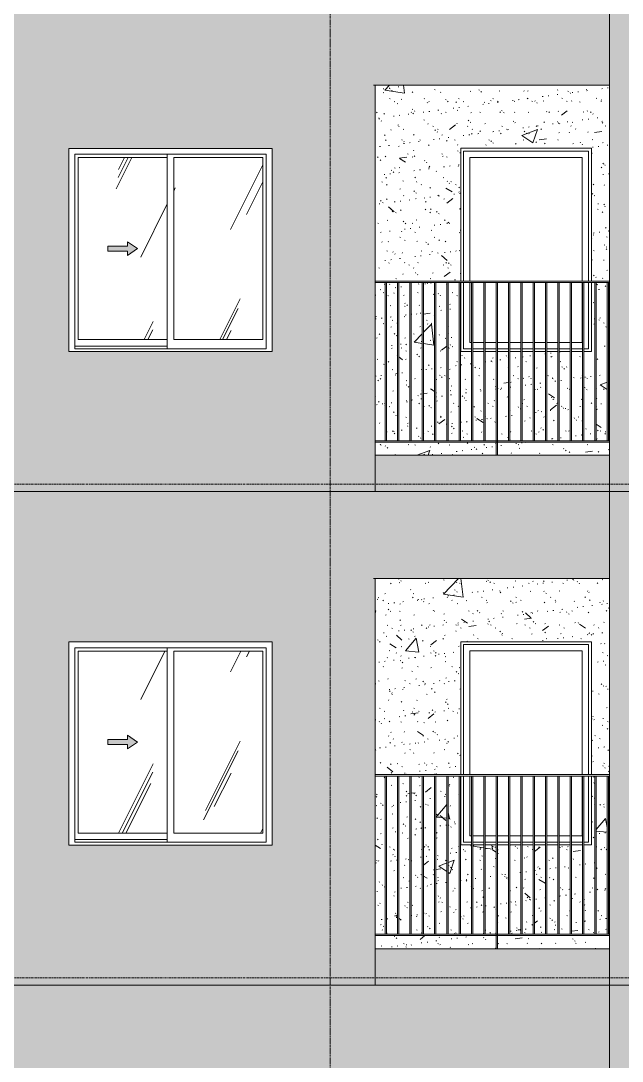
# Model space of a CAD drawing. Header units: millimetres. Extents: x 9199 to 175431, y -4466 to 35300.
# Drawn here: x 49306 to 53449, y 18625 to 25793 of the extents above; entities that cross this region are included whole.
import ezdxf

# ---------------------------------------------------------------- set-up
doc = ezdxf.new("R2010")
doc.units = ezdxf.units.MM
for name, pattern in [('1 NÉT CALL OUT', [6, 3, -3]), ('Centre', [31.75, 6.35, -4.7625, 15.875, -4.7625]), ('Grid Line', [22.225, 12.7, -3.175, 3.175, -3.175])]:
    doc.linetypes.add(name, pattern=pattern)
for name, color, linetype, lineweight in [('0-1', 7, 'Continuous', 5), ('A-DETL-GENF', 92, 'Continuous', 9), ('A-DETL-GENF-1', 92, '1 NÉT CALL OUT', 9), ('A-FLOR-HRAL-1', 253, 'Continuous', 9), ('A-FLOR-LEVL-2', 51, 'Centre', 9), ('A-GLAZ', 151, 'Continuous', 9), ('A-GLAZ-1', 253, 'Continuous', 9), ('A-GLAZ-2', 7, 'Continuous', 9), ('A-GLAZ-3', 7, '1 NÉT CALL OUT', 9), ('A-WALL', 113, 'Continuous', 9), ('A-WALL-PATT', 111, 'Continuous', 9), ('A-WALL-PATT-1', 9, 'Continuous', 9), ('A-WALL-PATT-2', 111, 'Continuous', 5), ('I-WALL', 2, 'Continuous', 9), ('I-WALL-1', 7, 'Continuous', 9), ('S-GRID-1', 1, 'Grid Line', 9)]:
    doc.layers.add(name, color=color, linetype=linetype, lineweight=lineweight)
pattern_1 = [(50, (51388.9, 1200), (1093.104, -95.634), [114.3, -1257.3]), (355, (51388.9, 1200), (-211.46, 1146.34), [91.44, -1005.84]), (100.451, (51480, 1192), (881.656, 1050.7), [97.14, -1068.54]), (46.184, (51389, 1504.8), (1626.475, -252.26), [171.45, -1885.95]), (96.636, (51524.5, 1483.8), (1424.42, 1484.57), [145.71, -1602.81]), (351.184, (51389, 1504.8), (1424.43, 1484.55), [137.16, -1508.76]), (21, (51541.3, 1428.6), (909.686, -613.59), [114.3, -1257.3]), (326, (51541.3, 1428.6), (370.81, 1105.13), [91.44, -1005.84]), (71.451, (51617.1, 1377.5), (1280.503, 491.53), [97.14, -1068.54]), (37.5, (51388.93, 1200), (18.5313, 507.33), [50.292, -943.356, 50.292, -970.788, -1009.65]), (37.5, (51388.93, 1200), (18.5313, 507.33), [-2014.728, 50.292, -959.358]), (7.5, (51388.93, 1200), (400.918, 601.084), [50.292, -531.876, 50.292, -920.496, -384.81]), (7.5, (51388.93, 1200), (400.918, 601.084), [-1552.956, 50.292, -334.518]), (327.5, (51049.1, 1200), (813.545, -34.374), [50.292, -330.708, 50.292, -1138.428, -1577.34]), (327.5, (51049.1, 1200), (813.545, -34.374), [-1569.72, 50.292, -1527.048]), (317.5, (50896.7, 1200), (888.775, 152.56), [50.292, -445.008, 50.292, -739.14, -1120.14]), (317.5, (50896.7, 1200), (888.775, 152.56), [-1284.73, 50.29, -1069.85])]
pattern_2 = [(37.5, (51388.93, 1200), (-4.79953, 146.8239), [5.029, -110.795, 5.029, -124.511, -123.825]), (37.5, (51388.93, 1200), (-4.79953, 146.8239), [-245.364, 5.029, -118.796]), (7.5, (51388.93, 1200), (134.8574, 215.0472), [5.029, -57.455, 5.029, -99.365, -40.005]), (7.5, (51388.93, 1200), (134.8574, 215.0472), [-166.878, 5.029, -34.976]), (327.5, (51295.21, 1200), (237.29776, 0.4316), [5.029, -33.071, 5.029, -132.131, -179.07]), (327.5, (51295.21, 1200), (237.29776, 0.4316), [-175.26, 5.029, -174.041]), (317.5, (51295.2, 1200), (229.067, 66.8792), [5.029, -14.021, 5.029, -84.887, -102.87]), (317.5, (51295.2, 1200), (229.067, 66.8792), [-108.966, 5.029, -97.841])]
pattern_3 = [(63.435, (53179.2, 1304.34), (-0.001, 1524), [532.46, -2875.3]), (63.435, (51655.2, 1304.34), (-0.001, 1524), [532.46, -2875.3]), (63.435, (53908.74, 1598.8), (-0.001, 1524), [532.46, -2875.3]), (63.435, (52384.74, 1598.8), (-0.001, 1524), [532.46, -2875.3]), (63.435, (53798.3, 1494.84), (-0.001, 1524), [532.46, -2875.3]), (63.435, (52274.3, 1494.84), (-0.001, 1524), [532.46, -2875.3]), (63.435, (53685.8, 2090.1), (-0.001, 1524), [258.8, -3148.97]), (63.435, (52161.8, 2090.1), (-0.001, 1524), [258.8, -3148.97]), (63.435, (53612.15, 1997.95), (-0.001, 1524), [532.46, -2875.3]), (63.435, (52088.15, 1997.95), (-0.001, 1524), [532.46, -2875.3]), (63.435, (53625.14, 2064.1), (-0.001, 1524), [532.46, -2875.3]), (63.435, (52101.14, 2064.1), (-0.001, 1524), [532.46, -2875.3]), (63.435, (53010.3, 1773.94), (-0.001, 1524), [532.46, -2875.3]), (63.435, (51486.3, 1773.94), (-0.001, 1524), [532.46, -2875.3]), (63.435, (53023.3, 1851.9), (-0.001, 1524), [532.46, -2875.3]), (63.435, (51499.3, 1851.9), (-0.001, 1524), [532.46, -2875.3]), (63.435, (53026.8, 1908.1), (-0.001, 1524), [532.46, -2875.3]), (63.435, (51502.8, 1908.1), (-0.001, 1524), [532.46, -2875.3])]
pattern_4 = [(63.435, (53179.2, 1304.34), (-0.001, 1524.001), [532.46, -2875.3]), (63.435, (51655.2, 1304.34), (-0.001, 1524.001), [532.46, -2875.3]), (63.435, (53908.74, 1598.8), (-0.001, 1524.001), [532.46, -2875.3]), (63.435, (52384.74, 1598.8), (-0.001, 1524.001), [532.46, -2875.3]), (63.435, (53798.3, 1494.84), (-0.001, 1524.001), [532.46, -2875.3]), (63.435, (52274.3, 1494.84), (-0.001, 1524.001), [532.46, -2875.3]), (63.435, (53685.8, 2090.1), (-0.001, 1524.001), [258.8, -3148.965]), (63.435, (52161.8, 2090.1), (-0.001, 1524.001), [258.8, -3148.965]), (63.435, (53612.15, 1997.95), (-0.001, 1524.001), [532.46, -2875.3]), (63.435, (52088.15, 1997.95), (-0.001, 1524.001), [532.46, -2875.3]), (63.435, (53625.14, 2064.1), (-0.001, 1524.001), [532.46, -2875.3]), (63.435, (52101.14, 2064.1), (-0.001, 1524.001), [532.46, -2875.3]), (63.435, (53010.3, 1773.94), (-0.001, 1524.001), [532.46, -2875.3]), (63.435, (51486.3, 1773.94), (-0.001, 1524.001), [532.46, -2875.3]), (63.435, (53023.3, 1851.9), (-0.001, 1524.001), [532.46, -2875.3]), (63.435, (51499.3, 1851.9), (-0.001, 1524.001), [532.46, -2875.3]), (63.435, (53026.8, 1908.1), (-0.001, 1524.001), [532.46, -2875.3]), (63.435, (51502.8, 1908.1), (-0.001, 1524.001), [532.46, -2875.3])]

# ---------------------------------------------------------------- blocks, each defined once
blk = doc.blocks.new('M_Fixed - 900 x 1400-901191-TKCS_MẶT ĐỨNG HƯỚNG ĐÔNG')
at = {"layer": 'A-GLAZ-2'}
for p, q in [((52355.9, 7896), (53217.9, 7896)), ((52355.9, 7000), (52355.9, 7896)), ((53217.9, 7896), (53217.9, 7000)), ((52399.9, 7852), (53173.9, 7852)), ((52399.9, 7000), (52399.9, 7852)), ((53173.9, 7852), (53173.9, 7000)), ((52355.9, 6534), (52355.9, 6990)), ((52399.9, 6578), (52399.9, 6990)), ((53173.9, 6990), (53173.9, 6578)), ((53217.9, 6990), (53217.9, 6534)), ((52411, 6534), (52355.9, 6534)), ((52411, 6578), (52399.9, 6578)), ((52496, 6578), (52421, 6578)), ((52496, 6534), (52421, 6534)), ((52580.9, 6578), (52506, 6578)), ((52580.9, 6534), (52506, 6534)), ((52665.8, 6578), (52590.9, 6578)), ((52665.8, 6534), (52590.9, 6534)), ((52750.8, 6578), (52675.8, 6578)), ((52750.8, 6534), (52675.8, 6534)), ((52835.7, 6578), (52760.8, 6578)), ((52835.7, 6534), (52760.8, 6534)), ((52920.7, 6578), (52845.7, 6578)), ((52920.7, 6534), (52845.7, 6534)), ((53005.6, 6578), (52930.7, 6578)), ((53005.6, 6534), (52930.7, 6534)), ((53090.5, 6578), (53015.6, 6578)), ((53090.5, 6534), (53015.6, 6534)), ((53173.9, 6578), (53100.5, 6578)), ((53175.5, 6534), (53100.5, 6534)), ((53217.9, 6534), (53185.5, 6534))]:
    blk.add_line(p, q, dxfattribs=at)
blk = doc.blocks.new('Railing - 10mm-901206-TKCS_MẶT ĐỨNG HƯỚNG ĐÔNG')
at = {"layer": 'A-FLOR-HRAL-1'}
for p, q in [((51816.4, 5900), (51816.4, 6990)), ((51826.4, 5900), (51826.4, 6990))]:
    blk.add_line(p, q, dxfattribs=at)
blk = doc.blocks.new('Railing - 50 x 10mm-901224-TKCS_MẶT ĐỨNG HƯỚNG ĐÔNG')
at = {"layer": 'A-FLOR-HRAL-1'}
for p, q in [((52580.9, 6990), (52590.9, 6990)), ((52580.9, 5800), (52580.9, 6990)), ((52590.9, 5800), (52590.9, 6990))]:
    blk.add_line(p, q, dxfattribs=at)
blk = doc.blocks.new('Railing - Railing-884429-TKCS_MẶT ĐỨNG HƯỚNG ĐÔNG')
at = {"layer": 'A-FLOR-HRAL-1'}
for p, q in [((51746.9, 5900), (53361.9, 5900)), ((53361.9, 5890), (51746.9, 5890))]:
    blk.add_line(p, q, dxfattribs=at)
for name, p in [('Railing - 10mm-901206-TKCS_MẶT ĐỨNG HƯỚNG ĐÔNG', (0, 0)), ('Railing - 10mm-901206-TKCS_MẶT ĐỨNG HƯỚNG ĐÔNG', (84.9, 0)), ('Railing - 10mm-901206-TKCS_MẶT ĐỨNG HƯỚNG ĐÔNG', (169.9, 0)), ('Railing - 10mm-901206-TKCS_MẶT ĐỨNG HƯỚNG ĐÔNG', (254.8, 0)), ('Railing - 10mm-901206-TKCS_MẶT ĐỨNG HƯỚNG ĐÔNG', (339.8, 0)), ('Railing - 10mm-901206-TKCS_MẶT ĐỨNG HƯỚNG ĐÔNG', (424.7, 0)), ('Railing - 10mm-901206-TKCS_MẶT ĐỨNG HƯỚNG ĐÔNG', (509.6, 0)), ('Railing - 10mm-901206-TKCS_MẶT ĐỨNG HƯỚNG ĐÔNG', (594.6, 0)), ('Railing - 10mm-901206-TKCS_MẶT ĐỨNG HƯỚNG ĐÔNG', (679.5, 0)), ('Railing - 50 x 10mm-901224-TKCS_MẶT ĐỨNG HƯỚNG ĐÔNG', (0, 0)), ('Railing - 10mm-901206-TKCS_MẶT ĐỨNG HƯỚNG ĐÔNG', (849.4, 0)), ('Railing - 10mm-901206-TKCS_MẶT ĐỨNG HƯỚNG ĐÔNG', (934.3, 0)), ('Railing - 10mm-901206-TKCS_MẶT ĐỨNG HƯỚNG ĐÔNG', (1019.3, 0)), ('Railing - 10mm-901206-TKCS_MẶT ĐỨNG HƯỚNG ĐÔNG', (1104.2, 0)), ('Railing - 10mm-901206-TKCS_MẶT ĐỨNG HƯỚNG ĐÔNG', (1189.2, 0)), ('Railing - 10mm-901206-TKCS_MẶT ĐỨNG HƯỚNG ĐÔNG', (1274.1, 0)), ('Railing - 10mm-901206-TKCS_MẶT ĐỨNG HƯỚNG ĐÔNG', (1359, 0)), ('Railing - 10mm-901206-TKCS_MẶT ĐỨNG HƯỚNG ĐÔNG', (1444, 0)), ('Railing - 10mm-901206-TKCS_MẶT ĐỨNG HƯỚNG ĐÔNG', (1528.9, 0))]:
    blk.add_blockref(name, p)
blk = doc.blocks.new('Top Rail Type - Top Rail_Internal_-884430-TKCS_MẶT ĐỨNG HƯỚNG ĐÔNG')
at = {"layer": 'A-FLOR-HRAL-1'}
for p, q in [((53361.9, 7000), (51746.9, 7000)), ((51746.9, 6990), (53361.9, 6990))]:
    blk.add_line(p, q, dxfattribs=at)
blk = doc.blocks.new('NCV_TKTC_TANG 6 - 8_rvt-1-TKCS_MẶT ĐỨNG HƯỚNG ĐÔNG')
at = {"layer": 'A-WALL-PATT-1'}
h = blk.add_hatch(dxfattribs=at)
h.set_pattern_fill('FP_2', color=256, style=0, pattern_type=2)
h.set_pattern_definition(pattern_1)
h.paths.add_polyline_path([(53340.3, 22800), (53361.9, 22800), (53361.9, 22890), (52590.9, 22890), (52590.9, 22800), (53332, 22800)])
h.paths.add_polyline_path([(51746.9, 22800), (52580.9, 22800), (52580.9, 22890), (51746.9, 22890)])
h.paths.add_polyline_path([(53325.8, 22900), (53345.4, 22900), (53345.4, 23990), (53270.4, 23990), (53270.4, 22900), (53318.7, 22900)])
h.paths.add_polyline_path([(52580.9, 22900), (52580.9, 23515), (52506, 23515), (52506, 22900)])
h.paths.add_polyline_path([(52496, 22900), (52496, 23515), (52421, 23515), (52421, 22900)])
h.paths.add_polyline_path([(52590.9, 22900), (52665.8, 22900), (52665.8, 23515), (52590.9, 23515), (52590.9, 23295.5)])
h.paths.add_polyline_path([(52675.8, 22900), (52750.8, 22900), (52750.8, 23515), (52675.8, 23515), (52675.8, 23226.2)])
h.paths.add_polyline_path([(52760.8, 22900), (52835.7, 22900), (52835.7, 23515), (52760.8, 23515), (52760.8, 23153.8)])
h.paths.add_polyline_path([(52845.7, 22900), (52920.7, 22900), (52920.7, 23515), (52845.7, 23515), (52845.7, 23081.4)])
h.paths.add_polyline_path([(52930.7, 22900), (53005.6, 22900), (53005.6, 23515), (52930.7, 23515), (52930.7, 23009)])
h.paths.add_polyline_path([(52411, 22900), (52411, 23515), (52336.9, 23515), (52336.1, 22900)])
h.paths.add_polyline_path([(52326.1, 22900), (52326.1, 23990), (52251.1, 23990), (52251.1, 22900)])
h.paths.add_polyline_path([(51746.9, 22900), (51816.4, 22900), (51816.4, 23990), (51746.9, 23990), (51746.9, 23295.5)])
h.paths.add_polyline_path([(52241.1, 22900), (52241.1, 23990), (52166.2, 23990), (52166.2, 22900)])
h.paths.add_polyline_path([(52156.2, 22900), (52156.2, 23990), (52081.3, 23990), (52081.3, 22900)])
h.paths.add_polyline_path([(53058.6, 22900), (53090.5, 22900), (53090.5, 23515), (53015.6, 23515), (53015.6, 22900)])
h.paths.add_polyline_path([(53361.9, 22900), (53361.9, 23990), (53355.4, 23990), (53355.4, 22900)])
h.paths.add_polyline_path([(51826.4, 22900), (51901.4, 22900), (51901.4, 23990), (51826.4, 23990), (51826.4, 22955.2)])
h.paths.add_polyline_path([(52071.3, 22900), (52071.3, 23990), (51996.3, 23990), (51996.3, 22900)])
h.paths.add_polyline_path([(53260.4, 22900), (53260.4, 23990), (53236.9, 23990), (53236.9, 23515), (53185.5, 23515), (53185.5, 22900), (53246.1, 22900)])
h.paths.add_polyline_path([(51911.4, 22900), (51986.3, 22900), (51986.3, 23990), (51911.4, 23990), (51911.4, 23281.3)])
h.paths.add_polyline_path([(53100.5, 22900), (53175.5, 22900), (53175.5, 23515), (53100.5, 23515), (53100.5, 23295.5)])
h.paths.add_polyline_path([(53236.9, 24000), (53361.9, 24000), (53361.9, 25350), (51746.9, 25350), (51746.9, 24000), (52336.9, 24000), (52336.9, 24915), (53236.9, 24915), (53236.9, 24377.5)])
h = blk.add_hatch(dxfattribs=at)
h.set_pattern_fill('FP_3', color=256, style=0, pattern_type=2)
h.set_pattern_definition(pattern_2)
h.paths.add_polyline_path([(53340.3, 22800), (53361.9, 22800), (53361.9, 22890), (52590.9, 22890), (52590.9, 22800), (53332, 22800)])
h.paths.add_polyline_path([(51746.9, 22800), (52580.9, 22800), (52580.9, 22890), (51746.9, 22890)])
h.paths.add_polyline_path([(53325.8, 22900), (53345.4, 22900), (53345.4, 23990), (53270.4, 23990), (53270.4, 22900), (53318.7, 22900)])
h.paths.add_polyline_path([(52580.9, 22900), (52580.9, 23515), (52506, 23515), (52506, 22900)])
h.paths.add_polyline_path([(52496, 22900), (52496, 23515), (52421, 23515), (52421, 22900)])
h.paths.add_polyline_path([(52590.9, 22900), (52665.8, 22900), (52665.8, 23515), (52590.9, 23515), (52590.9, 23295.5)])
h.paths.add_polyline_path([(52675.8, 22900), (52750.8, 22900), (52750.8, 23515), (52675.8, 23515), (52675.8, 23226.2)])
h.paths.add_polyline_path([(52760.8, 22900), (52835.7, 22900), (52835.7, 23515), (52760.8, 23515), (52760.8, 23153.8)])
h.paths.add_polyline_path([(52845.7, 22900), (52920.7, 22900), (52920.7, 23515), (52845.7, 23515), (52845.7, 23081.4)])
h.paths.add_polyline_path([(52930.7, 22900), (53005.6, 22900), (53005.6, 23515), (52930.7, 23515), (52930.7, 23009)])
h.paths.add_polyline_path([(52411, 22900), (52411, 23515), (52336.9, 23515), (52336.1, 22900)])
h.paths.add_polyline_path([(52326.1, 22900), (52326.1, 23990), (52251.1, 23990), (52251.1, 22900)])
h.paths.add_polyline_path([(51746.9, 22900), (51816.4, 22900), (51816.4, 23990), (51746.9, 23990), (51746.9, 23295.5)])
h.paths.add_polyline_path([(52241.1, 22900), (52241.1, 23990), (52166.2, 23990), (52166.2, 22900)])
h.paths.add_polyline_path([(52156.2, 22900), (52156.2, 23990), (52081.3, 23990), (52081.3, 22900)])
h.paths.add_polyline_path([(53058.6, 22900), (53090.5, 22900), (53090.5, 23515), (53015.6, 23515), (53015.6, 22900)])
h.paths.add_polyline_path([(53361.9, 22900), (53361.9, 23990), (53355.4, 23990), (53355.4, 22900)])
h.paths.add_polyline_path([(51826.4, 22900), (51901.4, 22900), (51901.4, 23990), (51826.4, 23990), (51826.4, 22955.2)])
h.paths.add_polyline_path([(52071.3, 22900), (52071.3, 23990), (51996.3, 23990), (51996.3, 22900)])
h.paths.add_polyline_path([(53260.4, 22900), (53260.4, 23990), (53236.9, 23990), (53236.9, 23515), (53185.5, 23515), (53185.5, 22900), (53246.1, 22900)])
h.paths.add_polyline_path([(51911.4, 22900), (51986.3, 22900), (51986.3, 23990), (51911.4, 23990), (51911.4, 23281.3)])
h.paths.add_polyline_path([(53100.5, 22900), (53175.5, 22900), (53175.5, 23515), (53100.5, 23515), (53100.5, 23295.5)])
h.paths.add_polyline_path([(53236.9, 24000), (53361.9, 24000), (53361.9, 25350), (51746.9, 25350), (51746.9, 24000), (52336.9, 24000), (52336.9, 24915), (53236.9, 24915), (53236.9, 24377.5)])
at = {"layer": 'I-WALL-1'}
for p, q in [((52336.9, 24000), (52336.9, 24915)), ((52336.9, 24915), (53236.9, 24915)), ((53236.9, 24915), (53236.9, 24000)), ((52336.9, 23515), (52336.9, 23990)), ((53236.9, 23990), (53236.9, 23515)), ((52411, 23515), (52336.9, 23515)), ((52496, 23515), (52421, 23515)), ((52580.9, 23515), (52506, 23515)), ((52665.8, 23515), (52590.9, 23515)), ((52750.8, 23515), (52675.8, 23515)), ((52835.7, 23515), (52760.8, 23515)), ((52920.7, 23515), (52845.7, 23515)), ((53005.6, 23515), (52930.7, 23515)), ((53090.5, 23515), (53015.6, 23515)), ((53175.5, 23515), (53100.5, 23515)), ((53236.9, 23515), (53185.5, 23515))]:
    blk.add_line(p, q, dxfattribs=at)
at = {"layer": 'A-FLOR-HRAL-1'}
for name in ['Top Rail Type - Top Rail_Internal_-884430-TKCS_MẶT ĐỨNG HƯỚNG ĐÔNG', 'Railing - Railing-884429-TKCS_MẶT ĐỨNG HƯỚNG ĐÔNG']:
    blk.add_blockref(name, (0, 17000), dxfattribs=at)
at = {"layer": 'A-GLAZ-1'}
blk.add_blockref('M_Fixed - 900 x 1400-901191-TKCS_MẶT ĐỨNG HƯỚNG ĐÔNG', (0, 17000), dxfattribs=at)
blk = doc.blocks.new('NCV_TKTC_TANG 6 - 8_rvt-3-TKCS_MẶT ĐỨNG HƯỚNG ĐÔNG')
at = {"layer": 'A-WALL-PATT-1'}
h = blk.add_hatch(dxfattribs=at)
h.set_pattern_fill('FP_2', color=256, style=0, pattern_type=2)
h.set_pattern_definition(pattern_1)
h.paths.add_polyline_path([(51849.2, 19400), (52580.9, 19400), (52580.9, 19490), (51746.9, 19490), (51746.9, 19400), (51786, 19400)])
h.paths.add_polyline_path([(53246.1, 19400), (53361.9, 19400), (53361.9, 19490), (52590.9, 19490), (52590.9, 19400), (53175.9, 19400)])
h.paths.add_polyline_path([(52835.7, 19500), (52835.7, 20115), (52760.8, 20115), (52760.8, 19500)])
h.paths.add_polyline_path([(52845.7, 19500), (52920.7, 19500), (52920.7, 20115), (52845.7, 20115), (52845.7, 19681.4)])
h.paths.add_polyline_path([(52930.7, 19500), (53005.6, 19500), (53005.6, 20115), (52930.7, 20115), (52930.7, 19609)])
h.paths.add_polyline_path([(53015.6, 19500), (53090.5, 19500), (53090.5, 20115), (53015.6, 20115), (53015.6, 19536.6)])
h.paths.add_polyline_path([(52081.3, 19500), (52156.2, 19500), (52156.2, 20590), (52081.3, 20590), (52081.3, 19740.1)])
h.paths.add_polyline_path([(52071.3, 19500), (52071.3, 20590), (51996.3, 20590), (51996.3, 19500)])
h.paths.add_polyline_path([(53325.8, 19500), (53345.4, 19500), (53345.4, 20590), (53270.4, 20590), (53270.4, 19500), (53318.7, 19500)])
h.paths.add_polyline_path([(52750.8, 19500), (52750.8, 20115), (52675.8, 20115), (52675.8, 19500)])
h.paths.add_polyline_path([(51812.1, 19500), (51816.4, 19500), (51816.4, 20590), (51746.9, 20590), (51746.9, 19500)])
h.paths.add_polyline_path([(52665.8, 19500), (52665.8, 20115), (52590.9, 20115), (52590.9, 19500)])
h.paths.add_polyline_path([(51986.3, 19500), (51986.3, 20590), (51911.4, 20590), (51911.4, 19500), (51917.5, 19500)])
h.paths.add_polyline_path([(52336.1, 19500), (52411, 19500), (52411, 20115), (52336.9, 20115), (52336.1, 20049.5)])
h.paths.add_polyline_path([(53361.9, 19500), (53361.9, 20590), (53355.4, 20590), (53355.4, 19500)])
h.paths.add_polyline_path([(52326.1, 19500), (52326.1, 20590), (52251.1, 20590), (52251.1, 19500)])
h.paths.add_polyline_path([(53260.4, 19500), (53260.4, 20590), (53236.9, 20590), (53236.9, 20115), (53185.5, 20115), (53185.5, 19500), (53246.1, 19500)])
h.paths.add_polyline_path([(52241.1, 19500), (52241.1, 20590), (52166.2, 20590), (52166.2, 19500)])
h.paths.add_polyline_path([(51826.4, 19500), (51901.4, 19500), (51901.4, 20590), (51826.4, 20590), (51826.4, 19555.2)])
h.paths.add_polyline_path([(53100.5, 19500), (53175.5, 19500), (53175.5, 20115), (53100.5, 20115), (53100.5, 20049.5)])
h.paths.add_polyline_path([(52506, 19500), (52580.9, 19500), (52580.9, 20115), (52506, 20115), (52506, 19971)])
h.paths.add_polyline_path([(52496, 19500), (52496, 20115), (52421, 20115), (52421, 19500)])
h.paths.add_polyline_path([(52336.9, 20600), (52336.9, 21515), (53236.9, 21515), (53236.9, 20600), (53361.9, 20600), (53361.9, 21950), (51746.9, 21950), (51746.9, 20600), (52098.6, 20600)])
h = blk.add_hatch(dxfattribs=at)
h.set_pattern_fill('FP_3', color=256, style=0, pattern_type=2)
h.set_pattern_definition(pattern_2)
h.paths.add_polyline_path([(51849.2, 19400), (52580.9, 19400), (52580.9, 19490), (51746.9, 19490), (51746.9, 19400), (51786, 19400)])
h.paths.add_polyline_path([(53246.1, 19400), (53361.9, 19400), (53361.9, 19490), (52590.9, 19490), (52590.9, 19400), (53175.9, 19400)])
h.paths.add_polyline_path([(52835.7, 19500), (52835.7, 20115), (52760.8, 20115), (52760.8, 19500)])
h.paths.add_polyline_path([(52845.7, 19500), (52920.7, 19500), (52920.7, 20115), (52845.7, 20115), (52845.7, 19681.4)])
h.paths.add_polyline_path([(52930.7, 19500), (53005.6, 19500), (53005.6, 20115), (52930.7, 20115), (52930.7, 19609)])
h.paths.add_polyline_path([(53015.6, 19500), (53090.5, 19500), (53090.5, 20115), (53015.6, 20115), (53015.6, 19536.6)])
h.paths.add_polyline_path([(52081.3, 19500), (52156.2, 19500), (52156.2, 20590), (52081.3, 20590), (52081.3, 19740.1)])
h.paths.add_polyline_path([(52071.3, 19500), (52071.3, 20590), (51996.3, 20590), (51996.3, 19500)])
h.paths.add_polyline_path([(53325.8, 19500), (53345.4, 19500), (53345.4, 20590), (53270.4, 20590), (53270.4, 19500), (53318.7, 19500)])
h.paths.add_polyline_path([(52750.8, 19500), (52750.8, 20115), (52675.8, 20115), (52675.8, 19500)])
h.paths.add_polyline_path([(51812.1, 19500), (51816.4, 19500), (51816.4, 20590), (51746.9, 20590), (51746.9, 19500)])
h.paths.add_polyline_path([(52665.8, 19500), (52665.8, 20115), (52590.9, 20115), (52590.9, 19500)])
h.paths.add_polyline_path([(51986.3, 19500), (51986.3, 20590), (51911.4, 20590), (51911.4, 19500), (51917.5, 19500)])
h.paths.add_polyline_path([(52336.1, 19500), (52411, 19500), (52411, 20115), (52336.9, 20115), (52336.1, 20049.5)])
h.paths.add_polyline_path([(53361.9, 19500), (53361.9, 20590), (53355.4, 20590), (53355.4, 19500)])
h.paths.add_polyline_path([(52326.1, 19500), (52326.1, 20590), (52251.1, 20590), (52251.1, 19500)])
h.paths.add_polyline_path([(53260.4, 19500), (53260.4, 20590), (53236.9, 20590), (53236.9, 20115), (53185.5, 20115), (53185.5, 19500), (53246.1, 19500)])
h.paths.add_polyline_path([(52241.1, 19500), (52241.1, 20590), (52166.2, 20590), (52166.2, 19500)])
h.paths.add_polyline_path([(51826.4, 19500), (51901.4, 19500), (51901.4, 20590), (51826.4, 20590), (51826.4, 19555.2)])
h.paths.add_polyline_path([(53100.5, 19500), (53175.5, 19500), (53175.5, 20115), (53100.5, 20115), (53100.5, 20049.5)])
h.paths.add_polyline_path([(52506, 19500), (52580.9, 19500), (52580.9, 20115), (52506, 20115), (52506, 19971)])
h.paths.add_polyline_path([(52496, 19500), (52496, 20115), (52421, 20115), (52421, 19500)])
h.paths.add_polyline_path([(52336.9, 20600), (52336.9, 21515), (53236.9, 21515), (53236.9, 20600), (53361.9, 20600), (53361.9, 21950), (51746.9, 21950), (51746.9, 20600), (52098.6, 20600)])
at = {"layer": 'I-WALL-1'}
for p, q in [((52336.9, 20600), (52336.9, 21515)), ((52336.9, 21515), (53236.9, 21515)), ((53236.9, 21515), (53236.9, 20600)), ((52336.9, 20115), (52336.9, 20590)), ((53236.9, 20590), (53236.9, 20115)), ((52411, 20115), (52336.9, 20115)), ((52496, 20115), (52421, 20115)), ((52580.9, 20115), (52506, 20115)), ((52665.8, 20115), (52590.9, 20115)), ((52750.8, 20115), (52675.8, 20115)), ((52835.7, 20115), (52760.8, 20115)), ((52920.7, 20115), (52845.7, 20115)), ((53005.6, 20115), (52930.7, 20115)), ((53090.5, 20115), (53015.6, 20115)), ((53175.5, 20115), (53100.5, 20115)), ((53236.9, 20115), (53185.5, 20115))]:
    blk.add_line(p, q, dxfattribs=at)
at = {"layer": 'A-FLOR-HRAL-1'}
for name in ['Top Rail Type - Top Rail_Internal_-884430-TKCS_MẶT ĐỨNG HƯỚNG ĐÔNG', 'Railing - Railing-884429-TKCS_MẶT ĐỨNG HƯỚNG ĐÔNG']:
    blk.add_blockref(name, (0, 13600), dxfattribs=at)
at = {"layer": 'A-GLAZ-1'}
blk.add_blockref('M_Fixed - 900 x 1400-901191-TKCS_MẶT ĐỨNG HƯỚNG ĐÔNG', (0, 13600), dxfattribs=at)
blk = doc.blocks.new('1_FAMILY RVT - W01-WxH 1400x1400xmm-V112-TKCS_MẶT ĐỨNG HƯỚNG ĐÔNG')
at = {"layer": 'A-DETL-GENF-1'}
blk.add_hatch(color=256, dxfattribs=at).paths.add_polyline_path([(50041.9, 20776.5), (50109.6, 20823.9), (50041.9, 20871.4), (50041.9, 20840.9), (49906.4, 20840.9), (49906.4, 20807), (50041.9, 20807)])
at = {"layer": 'A-GLAZ'}
h = blk.add_hatch(dxfattribs=at)
h.set_pattern_fill('FP_1', color=256, style=0, pattern_type=2)
h.set_pattern_definition(pattern_3)
h.paths.add_polyline_path([(50315.1, 20197), (50315.1, 21450.9), (49700.9, 21450.9), (49700.9, 20197)])
h.paths.add_polyline_path([(50041.9, 20776.5), (50041.9, 20807), (49906.4, 20807), (49906.4, 20840.9), (50041.9, 20840.9), (50041.9, 20871.4), (50109.6, 20823.9), (50085.4, 20807)])
h = blk.add_hatch(dxfattribs=at)
h.set_pattern_fill('FP_1', color=256, style=0, pattern_type=2)
h.set_pattern_definition(pattern_3)
h.paths.add_polyline_path([(50359.6, 20197), (50973.9, 20197), (50973.9, 21450.9), (50359.6, 21450.9), (50359.6, 21074.5)])
at = {"layer": 'A-DETL-GENF'}
for p, q in [((50041.9, 20871.4), (50041.9, 20840.9)), ((50109.6, 20823.9), (50041.9, 20871.4)), ((50109.6, 20823.9), (50041.9, 20871.4)), ((50041.9, 20871.4), (50041.9, 20840.9)), ((49906.4, 20840.9), (49906.4, 20807)), ((49906.4, 20840.9), (50041.9, 20840.9)), ((50041.9, 20840.9), (49906.4, 20840.9)), ((49906.4, 20840.9), (49906.4, 20807)), ((49906.4, 20807), (50041.9, 20807)), ((49906.4, 20807), (50041.9, 20807)), ((50109.6, 20823.9), (50041.9, 20776.5)), ((50041.9, 20776.5), (50109.6, 20823.9)), ((50041.9, 20807), (50041.9, 20776.5)), ((50041.9, 20807), (50041.9, 20776.5))]:
    blk.add_line(p, q, dxfattribs=at)
at = {"layer": 'A-GLAZ'}
for p, q in [((51037.4, 21514.4), (49637.4, 21514.4)), ((49637.4, 21514.4), (49637.4, 20114.4)), ((51037.4, 21514.4), (51037.4, 20114.4)), ((49678.3, 21473.5), (50996.4, 21473.5)), ((49678.3, 20133.5), (49678.3, 21473.5)), ((49700.9, 21450.9), (49700.9, 20197)), ((50315.1, 21450.9), (49700.9, 21450.9)), ((50315.1, 21473.5), (50315.1, 20133.5)), ((50359.6, 20197), (50359.6, 21450.9)), ((50359.6, 21450.9), (50973.9, 21450.9)), ((50973.9, 21450.9), (50973.9, 20197)), ((50996.4, 20133.5), (50996.4, 21473.5)), ((50315.1, 20152.5), (49678.3, 20152.5)), ((50315.1, 20152.5), (49678.3, 20152.5)), ((49700.9, 20197), (50315.1, 20197)), ((50973.9, 20197), (50359.6, 20197)), ((51037.4, 20114.4), (49637.4, 20114.4)), ((50996.4, 20133.5), (49678.3, 20133.5))]:
    blk.add_line(p, q, dxfattribs=at)
blk = doc.blocks.new('1_FAMILY RVT - W01-WxH 1400x1400xmm-V122-TKCS_MẶT ĐỨNG HƯỚNG ĐÔNG')
at = {"layer": 'A-DETL-GENF-1'}
blk.add_hatch(color=256, dxfattribs=at).paths.add_polyline_path([(50041.9, 24176.5), (50109.6, 24223.9), (50041.9, 24271.4), (50041.9, 24240.9), (49906.4, 24240.9), (49906.4, 24207), (50041.9, 24207)])
at = {"layer": 'A-GLAZ'}
h = blk.add_hatch(dxfattribs=at)
h.set_pattern_fill('FP_4', color=256, style=0, pattern_type=2)
h.set_pattern_definition(pattern_4)
h.paths.add_polyline_path([(50315.1, 23597), (50315.1, 24850.9), (49700.9, 24850.9), (49700.9, 23597)])
h.paths.add_polyline_path([(50041.9, 24176.5), (50041.9, 24207), (49906.4, 24207), (49906.4, 24240.9), (50041.9, 24240.9), (50041.9, 24271.4), (50109.6, 24223.9), (50085.4, 24207)])
h = blk.add_hatch(dxfattribs=at)
h.set_pattern_fill('FP_4', color=256, style=0, pattern_type=2)
h.set_pattern_definition(pattern_4)
h.paths.add_polyline_path([(50973.9, 23597), (50973.9, 24850.9), (50359.6, 24850.9), (50359.6, 23597)])
at = {"layer": 'A-DETL-GENF'}
for p, q in [((49906.4, 24240.9), (49906.4, 24207)), ((49906.4, 24240.9), (50041.9, 24240.9)), ((50041.9, 24240.9), (49906.4, 24240.9)), ((49906.4, 24240.9), (49906.4, 24207)), ((50041.9, 24271.4), (50041.9, 24240.9)), ((50109.6, 24223.9), (50041.9, 24271.4)), ((50109.6, 24223.9), (50041.9, 24271.4)), ((50041.9, 24271.4), (50041.9, 24240.9)), ((49906.4, 24207), (50041.9, 24207)), ((49906.4, 24207), (50041.9, 24207)), ((50109.6, 24223.9), (50041.9, 24176.5)), ((50041.9, 24176.5), (50109.6, 24223.9)), ((50041.9, 24207), (50041.9, 24176.5)), ((50041.9, 24207), (50041.9, 24176.5))]:
    blk.add_line(p, q, dxfattribs=at)
at = {"layer": 'A-GLAZ'}
for p, q in [((51037.4, 24914.4), (49637.4, 24914.4)), ((49637.4, 24914.4), (49637.4, 23514.4)), ((51037.4, 24914.4), (51037.4, 23514.4)), ((49678.3, 24873.5), (50996.4, 24873.5)), ((49678.3, 23533.5), (49678.3, 24873.5)), ((49700.9, 24850.9), (49700.9, 23597)), ((50315.1, 24850.9), (49700.9, 24850.9)), ((50315.1, 24873.5), (50315.1, 23533.5)), ((50359.6, 23597), (50359.6, 24850.9)), ((50359.6, 24850.9), (50973.9, 24850.9)), ((50973.9, 24850.9), (50973.9, 23597)), ((50996.4, 23533.5), (50996.4, 24873.5)), ((49700.9, 23597), (50315.1, 23597)), ((50973.9, 23597), (50359.6, 23597)), ((51037.4, 23514.4), (49637.4, 23514.4)), ((50315.1, 23552.5), (49678.3, 23552.5)), ((50315.1, 23552.5), (49678.3, 23552.5)), ((50996.4, 23533.5), (49678.3, 23533.5))]:
    blk.add_line(p, q, dxfattribs=at)

msp = doc.modelspace()

# ---------------------------------------------------------------- hatches: boundary and pattern name
at = {"layer": 'A-WALL-PATT'}
h = msp.add_hatch(color=256, dxfattribs=at)
h.paths.add_polyline_path([(56836.9, 22550), (56836.9, 25950), (53361.9, 25950), (53361.9, 22550), (55362.4, 22550)])
h.paths.add_polyline_path([(55362.4, 22800), (53711.5, 22800), (53711.5, 25350), (56636.9, 25350), (56636.9, 22800)])
for points in [[(51746.9, 22550), (53361.9, 22550), (53361.9, 22800), (51746.9, 22800)], [(53361.9, 19150), (53361.9, 19400), (51746.9, 19400), (51746.9, 19150), (53246.1, 19150)]]:
    msp.add_hatch(color=256, dxfattribs=at).paths.add_polyline_path(points)
h = msp.add_hatch(color=256, dxfattribs=at)
h.paths.add_polyline_path([(53361.9, 19150), (56836.9, 19150), (56836.9, 22550), (53361.9, 22550), (53361.9, 20049.5)])
h.paths.add_polyline_path([(54304.3, 19400), (53711.5, 19400), (53711.5, 21950), (56636.9, 21950), (56636.9, 19400), (55362.4, 19400)])
h = msp.add_hatch(color=256, dxfattribs=at)
h.paths.add_polyline_path([(55362.4, 15750), (56836.9, 15750), (56836.9, 19150), (53361.9, 19150), (53361.9, 15750), (54304.3, 15750)])
h.paths.add_polyline_path([(56636.9, 16000), (53711.5, 16000), (53711.5, 18550), (56636.9, 18550), (56636.9, 16803.4)])
at = {"layer": 'A-WALL-PATT-2'}
h = msp.add_hatch(color=256, dxfattribs=at)
h.paths.add_polyline_path([(49013.4, 22550), (51746.9, 22550), (51746.9, 25350), (51736.9, 25350), (51736.9, 25950), (48636.9, 25950), (48636.9, 22550)])
h.paths.add_polyline_path([(49678.3, 23514.4), (49637.4, 23514.4), (49637.4, 24914.4), (51037.4, 24914.4), (51037.4, 23514.4), (50996.4, 23514.4)])
for points in [[(53361.9, 25350), (53361.9, 25950), (51736.9, 25950), (51736.9, 25350), (53246.1, 25350)], [(53361.9, 21950), (53361.9, 22550), (51736.9, 22550), (51736.9, 21950), (53246.1, 21950)], [(53361.9, 18550), (53361.9, 19150), (51736.9, 19150), (51736.9, 18550), (53246.1, 18550)]]:
    msp.add_hatch(color=256, dxfattribs=at).paths.add_polyline_path(points)
h = msp.add_hatch(color=256, dxfattribs=at)
h.paths.add_polyline_path([(48636.9, 19150), (51746.9, 19150), (51746.9, 21950), (51736.9, 21950), (51736.9, 22550), (48636.9, 22550), (48636.9, 20049.5)])
h.paths.add_polyline_path([(50996.4, 20114.4), (49637.4, 20114.4), (49637.4, 21514.4), (51037.4, 21514.4), (51037.4, 20114.4)])
h = msp.add_hatch(color=256, dxfattribs=at)
h.paths.add_polyline_path([(48636.9, 15750), (51746.9, 15750), (51746.9, 18550), (51736.9, 18550), (51736.9, 19150), (48636.9, 19150), (48636.9, 16803.4)])
h.paths.add_polyline_path([(50996.4, 16714.4), (49637.4, 16714.4), (49637.4, 18114.4), (51037.4, 18114.4), (51037.4, 16714.4)])

# ---------------------------------------------------------------- linework, layer by layer
at = {"layer": 'A-FLOR-LEVL-2'}
for p, q in [((9199.1, 22600), (84597.8, 22600)), ((9199.1, 19200), (84597.8, 19200))]:
    msp.add_line(p, q, dxfattribs=at)
at = {"layer": 'A-WALL'}
for p, q in [((51746.9, 22550), (51746.9, 25350)), ((53361.9, 25350), (53361.9, 22550)), ((51736.9, 22550), (45161.9, 22550)), ((45161.9, 22550), (51736.9, 22550)), ((59936.9, 22550), (53361.9, 22550)), ((53361.9, 22550), (59936.9, 22550)), ((51746.9, 19150), (51746.9, 21950)), ((53361.9, 21950), (53361.9, 19150)), ((51736.9, 19150), (45161.9, 19150)), ((45161.9, 19150), (51736.9, 19150)), ((59936.9, 19150), (53361.9, 19150)), ((53361.9, 19150), (59936.9, 19150))]:
    msp.add_line(p, q, dxfattribs=at)
at = {"layer": 'I-WALL'}
for p, q in [((53361.9, 25350), (53361.9, 25950)), ((51736.9, 25350), (53361.9, 25350)), ((53361.9, 22800), (51746.9, 22800)), ((53361.9, 22550), (51736.9, 22550)), ((53361.9, 21950), (53361.9, 22550)), ((51736.9, 21950), (53361.9, 21950)), ((53361.9, 19400), (51746.9, 19400)), ((53361.9, 19150), (51736.9, 19150)), ((53361.9, 18550), (53361.9, 19150))]:
    msp.add_line(p, q, dxfattribs=at)
at = {"layer": 'S-GRID-1'}
msp.add_line((51436.9, 1454.4), (51436.9, 30542.5), dxfattribs=at)

# ---------------------------------------------------------------- block references
at = {"layer": '0-1'}
for name in ['NCV_TKTC_TANG 6 - 8_rvt-1-TKCS_MẶT ĐỨNG HƯỚNG ĐÔNG', 'NCV_TKTC_TANG 6 - 8_rvt-3-TKCS_MẶT ĐỨNG HƯỚNG ĐÔNG']:
    msp.add_blockref(name, (0, 0), dxfattribs=at)
at = {"layer": 'A-GLAZ-3'}
for name in ['1_FAMILY RVT - W01-WxH 1400x1400xmm-V122-TKCS_MẶT ĐỨNG HƯỚNG ĐÔNG', '1_FAMILY RVT - W01-WxH 1400x1400xmm-V112-TKCS_MẶT ĐỨNG HƯỚNG ĐÔNG']:
    msp.add_blockref(name, (0, 0), dxfattribs=at)

doc.saveas('drawing.dxf')
